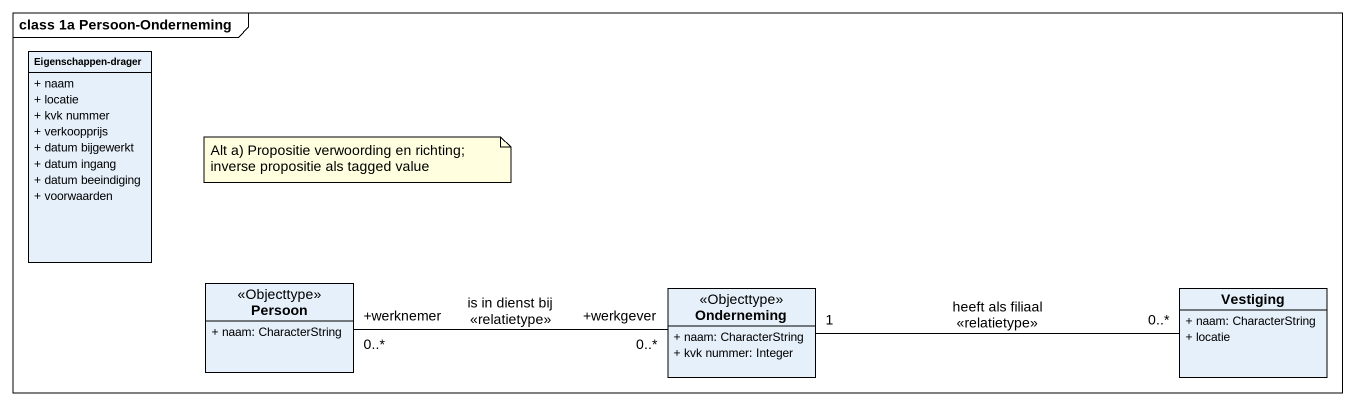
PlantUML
@startuml
mainframe class 1a Persoon-Onderneming
hide circle
hide empty members
skinparam classAttributeIconSize 0
class "Eigenschappen-drager" as Eigenschappen_drager {
  + naam
  + locatie
  + kvk nummer
  + verkoopprijs
  + datum bijgewerkt
  + datum ingang
  + datum beeindiging
  + voorwaarden
}
class Persoon <<Objecttype>> {
  + naam: CharacterString
}
class Onderneming <<Objecttype>> {
  + naam: CharacterString
  + kvk nummer: Integer
}
class Vestiging {
  + naam: CharacterString
  + locatie
}
Persoon "+werknemer\n0..*" -right- "+werkgever\n0..*" Onderneming : is in dienst bij\n<<relatietype>>
Onderneming "1" -right- "0..*" Vestiging : heeft als filiaal\n<<relatietype>>
note as N1
  Alt a) Propositie verwoording en richting; inverse propositie als tagged value
end note
@enduml
